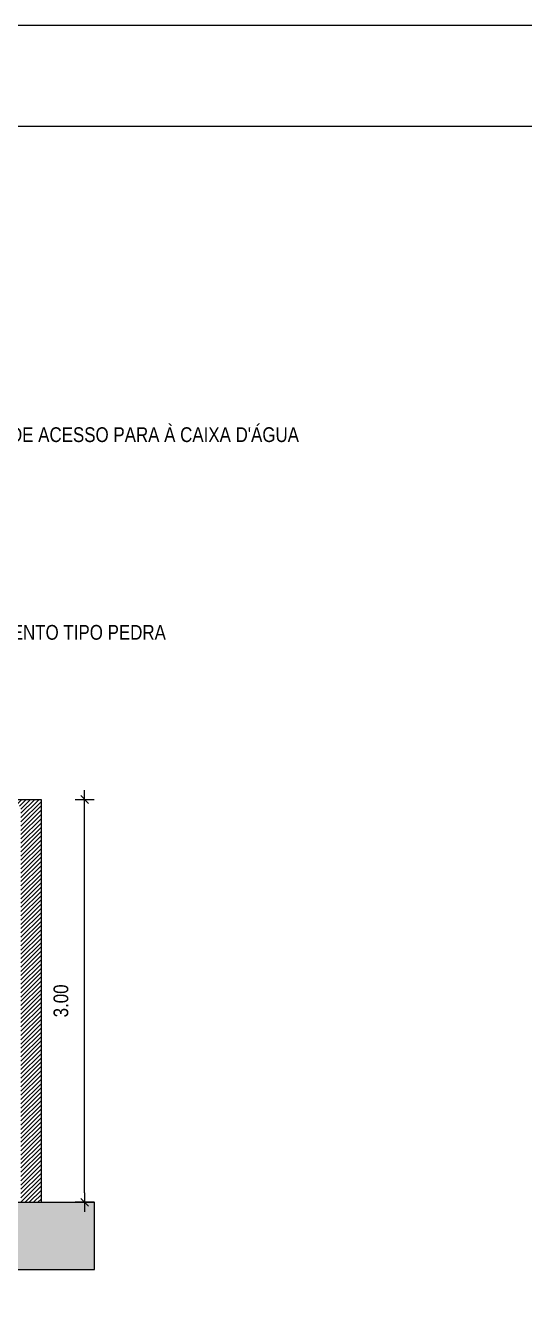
# Model space of a CAD drawing. Header units: millimetres. Extents: x -178 to 521, y -135 to 750.
# Drawn here: x 4.1 to 7.81, y 735.16 to 744.68 of the extents above; entities that cross this region are included whole.
import ezdxf

# ---------------------------------------------------------------- set-up
doc = ezdxf.new("R2010")
doc.units = ezdxf.units.MM
doc.header["$LTSCALE"] = 20
doc.header["$MEASUREMENT"] = 0
doc.header["$PDSIZE"] = -5
doc.linetypes.add('CONTINU', pattern=[0])
doc.layers.get('0').update_dxf_attribs({"linetype": 'CONTINUOUS'})
doc.layers.get('Defpoints').update_dxf_attribs({"linetype": 'CONTINUOUS'})
doc.layers.add('COTAS', color=7, linetype='CONTINUOUS')
doc.layers.add('E-hatch', color=8, linetype='CONTINUOUS')
doc.layers.add('E-Pen-C', color=4, linetype='CONTINUOUS', lineweight=15)
doc.layers.add('E-Pen-G', color=3, linetype='CONTINUOUS', lineweight=30)
doc.styles.add('F2', font='ARIALN.TTF')
doc.dimstyles.new('DIMENSION-1', dxfattribs={"dimtxt": 0.11, "dimasz": 0.07, "dimexe": 1, "dimexo": 0, "dimgap": 0.12, "dimtad": 1, "dimzin": 7, "dimdsep": 46, "dimtxsty": 'F2', "dimblk1": 'TRACO', "dimblk2": 'TRACO', "dimsah": 1, "dimcen": 1, "dimse1": 1, "dimse2": 1, "dimclrd": 256, "dimclre": 256, "dimclrt": 6, "dimadec": 0, "dimazin": 0, "dimtfac": 1, "dimtix": 1, "dimtmove": 2, "dimatfit": 3, "dimldrblk": 'TRACO', "dimfxl": 1, "dimtolj": 1, "dimtzin": 0, "dimarcsym": 0})

# ---------------------------------------------------------------- blocks, each defined once
blk = doc.blocks.new('TRACO')
at = {"layer": 'E-Pen-C'}
for p, q in [((-1, 0), (1, 0)), ((0, 1), (0, -1))]:
    blk.add_line(p, q, dxfattribs=at)
at = {"layer": 'E-Pen-G'}
blk.add_line((-0.42, -0.42), (0.42, 0.42), dxfattribs=at)
blk = doc.blocks.new('*D659')
at = {"linetype": 'Continuous', "lineweight": -2}
blk.add_line((4.5386, 735.9863), (4.5386, 738.8463), dxfattribs=at)
at = {"layer": 'Defpoints', "color": 0, "linetype": 'Continuous'}
for p in [(4.2144, 738.9163), (4.5386, 738.9163), (4.2144, 735.9163)]:
    blk.add_point(p, dxfattribs=at)
at = {"linetype": 'Continuous', "lineweight": -2, "xscale": 0.07, "yscale": 0.07, "zscale": 0.07}
for p, rotation in [((4.5386, 738.9163), 90), ((4.5386, 735.9163), 270)]:
    blk.add_blockref('TRACO', p, dxfattribs=dict(at, rotation=rotation))
at = {"color": 6, "linetype": 'Continuous', "insert": (4.3624, 737.4163), "char_height": 0.11, "attachment_point": 5, "rotation": 90, "style": 'F2'}
blk.add_mtext('\\A1;3.00', dxfattribs=at)

msp = doc.modelspace()

# ---------------------------------------------------------------- hatches: boundary and pattern name
at = {"layer": 'COTAS', "linetype": 'CONTINU'}
h = msp.add_hatch(dxfattribs=at)
h.set_pattern_fill('ANSI38', color=8, scale=0.25, style=0)
h.set_pattern_definition([(45, (79.519806, 0), (-0.0220970869, 0.0220970869), []), (135, (79.519806, 0), (-0.0662912607, 0.0220970869), [0.078125, -0.046875])])
h.paths.add_polyline_path([(4.6127, 735.9163), (-3.2053, 735.9163), (-3.2053, 735.4163), (4.6127, 735.4163)])
at = {"layer": 'E-hatch'}
h = msp.add_hatch(dxfattribs=at)
h.set_pattern_fill('ANSI31', color=256, scale=0.18, style=0)
h.set_pattern_definition([(45, (79.519806, 0), (-0.0159099026, 0.0159099026), [])])
h.paths.add_polyline_path([(-2.6356, 738.8663), (-2.5856, 738.8663), (-2.5856, 738.9163), (-2.7856, 738.9163), (-2.7856, 735.9163), (-2.6356, 735.9163)])
h.paths.add_polyline_path([(4.0644, 735.9163), (4.2144, 735.9163), (4.2144, 738.9163), (4.0144, 738.9163), (4.0144, 738.8663), (4.0644, 738.8663)])

# ---------------------------------------------------------------- linework, layer by layer
at = {"color": 5, "linetype": 'Continuous'}
for p, q in [((4.0144, 738.9163), (4.2144, 738.9163)), ((4.2144, 738.9163), (4.2144, 735.9163))]:
    msp.add_line(p, q, dxfattribs=at)
at = {"color": 1, "linetype": 'Continuous'}
msp.add_line((-3.2053, 735.9163), (4.6127, 735.9163), dxfattribs=at)
at = {"color": 2}
msp.add_lwpolyline([(-8.7535, 700.1302), (53.5715, 700.1302), (53.5715, 744.6802), (-8.7535, 744.6802)], close=True, dxfattribs=at)
at = {"color": 5, "linetype": 'Continuous'}
msp.add_lwpolyline([(-6.8785, 743.9302), (52.8215, 743.9302), (52.8215, 700.8802), (-6.8785, 700.8802)], close=True, dxfattribs=at)
at = {"layer": 'COTAS', "color": 8, "linetype": 'CONTINU'}
for p, q in [((4.6127, 735.4163), (4.6127, 735.9163)), ((-3.2053, 735.4163), (4.6127, 735.4163))]:
    msp.add_line(p, q, dxfattribs=at)

# ---------------------------------------------------------------- texts
at = {"color": 6, "style": 'F2'}
for s, p in [("ESCADA DE ACESSO PARA À CAIXA D'ÁGUA", (3.4296, 741.5784)), ('REVESTIMENTO TIPO PEDRA', (3.3515, 740.1061))]:
    msp.add_text(s, height=0.11, dxfattribs=at).set_placement(p)

# ---------------------------------------------------------------- dimensions: what is measured, and where the dimension line sits
at = {"color": 8, "linetype": 'Continuous'}
dim = msp.add_linear_dim(base=(4.5386, 738.9163), p1=(4.2144, 735.9163), p2=(4.2144, 738.9163), angle=90, dimstyle='DIMENSION-1', override={"dimfxl": 0.15}, dxfattribs=at)
dim.commit()
dim.dimension.update_dxf_attribs({"geometry": '*D659', "text_midpoint": (4.3624, 737.4163)})

doc.saveas('drawing.dxf')
